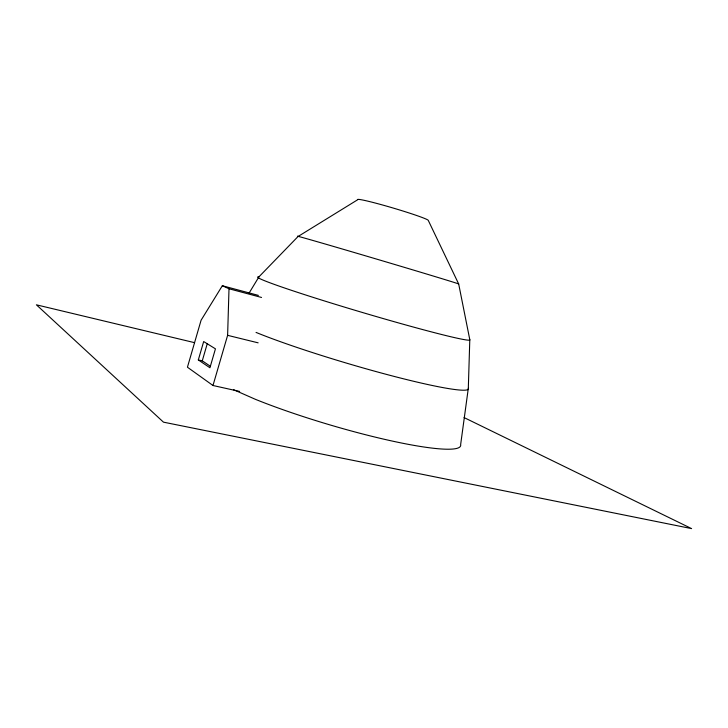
<?xml version="1.0" encoding="UTF-8"?>
<svg xmlns="http://www.w3.org/2000/svg" width="728" height="728" viewBox="0 0 728 728"><rect width="100%" height="100%" fill="white"/><g stroke="black" fill="none" stroke-linecap="round" stroke-linejoin="round"><path stroke-width="1.09" d="M212.986 385.503L227.618 335.335L229.002 288.761L222.34 285.74L201.083 320.238L187.433 367.212L212.986 385.503L239.649 391.436M233.488 389.662L255.391 399.317A131.832 17.108 16.5 0 0 391.018 440.795A131.832 17.108 16.5 0 0 460.651 444.535L468.313 388.306L469.797 339.676L458.686 283.993L428.301 220.457A36.855 1.947 16.5 0 0 391.937 207.68A36.855 1.947 16.5 0 0 357.694 199.736L298.08 236.482L258.968 276.813L249.012 293.22M198.325 359.923L203.676 341.55L215.442 348.839L209.928 367.767L198.325 359.923L202.266 360.833L210.365 366.275M202.266 360.833L207.289 343.571M194.485 342.642L36.4 304.814L163.472 422.158L691.6 528.61L464.055 417.563M227.618 335.335L258.149 342.843M222.34 285.74L258.394 295.395M229.002 288.761L261.543 297.461M468.313 388.306A123.123 9.837 16.5 0 1 390.072 375.348A123.123 9.837 16.5 0 1 256.047 332.414M469.797 339.676A110.638 4.213 16.5 0 1 357.885 311.138A110.638 4.213 16.5 0 1 258.968 276.813M298.08 236.482A84.057 0.546 16.5 0 1 374.683 258.531A84.057 0.546 16.5 0 1 458.686 283.993"/></g></svg>
